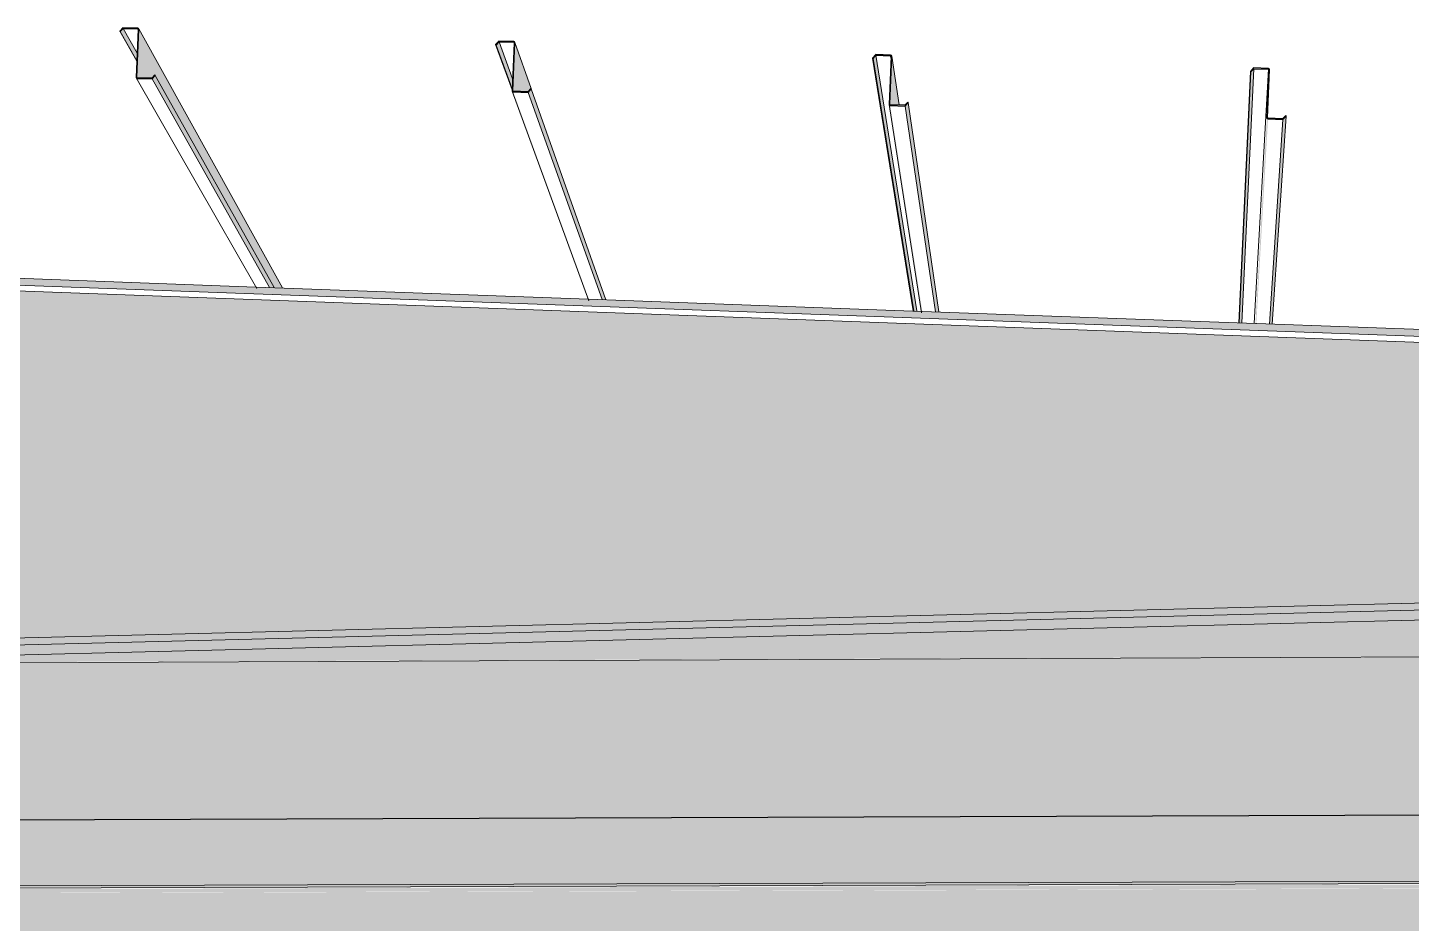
# Model space of a CAD drawing. Header units: inches. Extents: x 27328 to 121296, y -4075 to 4147.
# Drawn here: x 49626.6159 to 49626.7483, y 60.0918 to 60.1776 of the extents above; entities that cross this region are included whole.
import ezdxf

# ---------------------------------------------------------------- set-up
doc = ezdxf.new("R2010")
doc.units = ezdxf.units.IN
doc.header["$MEASUREMENT"] = 0
for name, color, linetype, lineweight in [('A-FLOR', 192, 'Continuous', 9), ('M-HVAC-DUCT', 70, 'Continuous', 9), ('S-BEAM', 12, 'Continuous', 9)]:
    doc.layers.add(name, color=color, linetype=linetype, lineweight=lineweight)

# ---------------------------------------------------------------- blocks, each defined once
blk = doc.blocks.new('FP_280-mezzanine - perspective - structure only')
at = {"layer": 'S-BEAM'}
blk.add_line((23019.7568, 60.1775), (23019.75686, 60.17757), dxfattribs=at)
blk = doc.blocks.new('FP_281-mezzanine - perspective - structure only')
at = {"layer": 'S-BEAM'}
for p, q in [((23019.79384, 60.17383), (23019.7939, 60.1739)), ((23019.79496, 60.17139), (23019.79502, 60.17145))]:
    blk.add_line(p, q, dxfattribs=at)
blk = doc.blocks.new('FP_282-mezzanine - perspective - structure only')
at = {"layer": 'S-BEAM'}
for p, q in [((23019.86611, 60.17228), (23019.86618, 60.17235)), ((23019.86624, 60.16883), (23019.8663, 60.16889))]:
    blk.add_line(p, q, dxfattribs=at)

msp = doc.modelspace()

# ---------------------------------------------------------------- hatches: boundary and pattern name
at = {"layer": 'A-FLOR', "lineweight": 5}
msp.add_hatch(color=256, dxfattribs=at).paths.add_polyline_path([(49626.25662, 60.09425), (49626.80537, 60.09604), (49626.80537, 60.10239), (49626.25662, 60.10049), (49626.25662, 60.09602)], flags=0)
at = {"layer": 'M-HVAC-DUCT', "lineweight": 5}
for points in [[(49626.25762, 60.1086), (49626.84948, 60.11083), (49626.84943, 60.11348), (49626.8493, 60.11554), (49626.8492, 60.11639), (49626.84909, 60.11704), (49626.84897, 60.11748), (49626.84884, 60.1177), (49626.26, 60.11535), (49626.25952, 60.11514), (49626.25907, 60.1147), (49626.25865, 60.11406), (49626.25826, 60.11311), (49626.25801, 60.11224), (49626.2578, 60.11111), (49626.25765, 60.10948)], [(49626.2605, 60.10053), (49626.8487, 60.10257), (49626.84885, 60.10285), (49626.84897, 60.10325), (49626.84909, 60.10391), (49626.84922, 60.10499), (49626.84938, 60.10693), (49626.84947, 60.1095), (49626.84948, 60.11083), (49626.25762, 60.1086), (49626.2577, 60.10695), (49626.2578, 60.10602), (49626.25801, 60.10479), (49626.2583, 60.10366), (49626.25865, 60.10267), (49626.25907, 60.10183), (49626.25952, 60.10119), (49626.26, 60.10075)]]:
    msp.add_hatch(color=256, dxfattribs=at).paths.add_polyline_path(points, flags=0)
at = {"layer": 'S-BEAM', "lineweight": 5}
for points in [[(49626.62631, 60.1744), (49626.62632, 60.1752), (49626.62501, 60.17751), (49626.62473, 60.1772), (49626.62625, 60.17451)], [(49626.64023, 60.15268), (49626.62651, 60.17741), (49626.62635, 60.17278), (49626.62636, 60.17279), (49626.62778, 60.17278), (49626.62803, 60.17306), (49626.62808, 60.17302), (49626.63945, 60.1527)], [(49626.62644, 60.17739), (49626.62643, 60.17745), (49626.62643, 60.17741)], [(49626.66224, 60.17172), (49626.66228, 60.17267), (49626.66099, 60.17623), (49626.66071, 60.17592), (49626.66224, 60.17173)], [(49626.66374, 60.17147), (49626.66403, 60.17178), (49626.66249, 60.17613), (49626.66232, 60.17149), (49626.66235, 60.17149), (49626.66318, 60.17148)], [(49626.66243, 60.17607), (49626.66242, 60.17616), (49626.66239, 60.17618), (49626.6624, 60.17613)], [(49626.70096, 60.15046), (49626.69704, 60.17491), (49626.69678, 60.17463), (49626.70067, 60.15047)], [(49626.69927, 60.1702), (49626.69857, 60.17484), (49626.69839, 60.17019), (49626.69842, 60.1702), (49626.69926, 60.1702)], [(49626.69849, 60.17465), (49626.69849, 60.17488), (49626.69846, 60.17488), (49626.69849, 60.17467)], [(49626.63945, 60.15269), (49626.62808, 60.173), (49626.62778, 60.17267), (49626.63901, 60.1527)], [(49626.73206, 60.14932), (49626.73319, 60.17362), (49626.73294, 60.17334), (49626.73182, 60.14933)], [(49626.7333, 60.14928), (49626.73465, 60.17358), (49626.73462, 60.1736), (49626.73329, 60.14928), (49626.7333, 60.14928)], [(49626.63776, 60.15275), (49626.62636, 60.17272), (49626.62628, 60.17275), (49626.63774, 60.15275)], [(49626.62634, 60.17278), (49626.62635, 60.17279), (49626.62634, 60.17278)], [(49626.67122, 60.15152), (49626.66407, 60.17171), (49626.66377, 60.17138), (49626.67085, 60.15154)], [(49626.66959, 60.15158), (49626.66235, 60.17143), (49626.66227, 60.17146), (49626.66398, 60.16678), (49626.66954, 60.15158), (49626.66957, 60.15158)], [(49626.66232, 60.17149), (49626.66232, 60.17149), (49626.66232, 60.17149)], [(49626.70306, 60.15036), (49626.70015, 60.17042), (49626.69984, 60.17008), (49626.70275, 60.15037)], [(49626.70149, 60.15042), (49626.69842, 60.17013), (49626.69834, 60.17017), (49626.69831, 60.17025), (49626.70143, 60.15042), (49626.70147, 60.15042)], [(49626.73497, 60.1492), (49626.73632, 60.16912), (49626.73601, 60.16879), (49626.73472, 60.1492)], [(49626.73346, 60.14925), (49626.73458, 60.16884), (49626.7345, 60.16887), (49626.73447, 60.16895), (49626.73338, 60.14925), (49626.73344, 60.14925)], [(49626.55416, 60.11761), (49626.85688, 60.12519), (49626.85841, 60.12664), (49626.85815, 60.13031), (49626.85886, 60.13098), (49626.85937, 60.13139), (49626.85937, 60.13131), (49626.87368, 60.1429), (49626.23807, 60.16615), (49626.25776, 60.14762), (49626.55413, 60.11761)], [(49626.55413, 60.11694), (49626.85616, 60.12451), (49626.85687, 60.12519), (49626.55416, 60.11761), (49626.25596, 60.1478), (49626.25686, 60.14704), (49626.25702, 60.14703), (49626.25702, 60.14708), (49626.25729, 60.147), (49626.55348, 60.11701)], [(49626.55473, 60.11654), (49626.58028, 60.11664), (49626.85518, 60.12351), (49626.85533, 60.12368), (49626.85615, 60.1245), (49626.55413, 60.11694)], [(49626.25539, 60.09405), (49626.85076, 60.09598), (49626.85074, 60.09619), (49626.25539, 60.09424)], [(49626.25603, 60.09356), (49626.85076, 60.09551), (49626.85074, 60.09588), (49626.25592, 60.09393), (49626.25599, 60.09382), (49626.25602, 60.09365)], [(49626.25603, 60.08828), (49626.85074, 60.0901), (49626.85074, 60.09548), (49626.25603, 60.09356), (49626.25603, 60.08858)]]:
    msp.add_hatch(color=256, dxfattribs=at).paths.add_polyline_path(points, flags=0)
h = msp.add_hatch(color=256, dxfattribs=at)
h.paths.add_polyline_path([(49626.88039, 60.14321), (49626.88039, 60.14388), (49626.23493, 60.16747), (49626.23493, 60.16681), (49626.87818, 60.14329)], flags=0)
h.paths.add_polyline_path([(49626.23399, 60.16685), (49626.23399, 60.1675), (49626.23209, 60.16757), (49626.23292, 60.16688)], flags=0)
h = msp.add_hatch(color=256, dxfattribs=at)
h.paths.add_polyline_path([(49626.45612, 60.11621), (49626.55046, 60.11659), (49626.2983, 60.14213), (49626.31008, 60.13106), (49626.45352, 60.11648)], flags=0)
h.paths.add_polyline_path([(49626.58022, 60.11671), (49626.84956, 60.11775), (49626.85123, 60.11767), (49626.85307, 60.11915), (49626.85333, 60.11997), (49626.85359, 60.12072), (49626.85425, 60.12207), (49626.85508, 60.12331), (49626.85527, 60.12358), (49626.59247, 60.11701)], flags=0)

# ---------------------------------------------------------------- linework, layer by layer
at = {"layer": 'A-FLOR', "lineweight": 13}
msp.add_line((49626.25662, 60.10049), (49626.80537, 60.10239), dxfattribs=at)
at = {"layer": 'M-HVAC-DUCT'}
for p, q in [((49626.26023, 60.11537), (49626.84877, 60.11772)), ((49626.84863, 60.10254), (49626.26075, 60.1005))]:
    msp.add_line(p, q, dxfattribs=at)
at = {"layer": 'S-BEAM', "lineweight": 30}
for p, q in [((49626.62498, 60.17758), (49626.62468, 60.17725)), ((49626.62468, 60.17725), (49626.62473, 60.1772)), ((49626.62473, 60.1772), (49626.62501, 60.17751)), ((49626.6264, 60.17753), (49626.62498, 60.17758)), ((49626.62501, 60.17751), (49626.6264, 60.17746)), ((49626.62644, 60.17742), (49626.62625, 60.17284)), ((49626.62632, 60.17283), (49626.62651, 60.17741)), ((49626.66097, 60.1763), (49626.66066, 60.17596)), ((49626.66066, 60.17596), (49626.66071, 60.17592)), ((49626.66071, 60.17592), (49626.66099, 60.17623)), ((49626.66239, 60.17624), (49626.66097, 60.1763)), ((49626.66099, 60.17623), (49626.66239, 60.17618)), ((49626.66243, 60.17613), (49626.66224, 60.17154)), ((49626.6623, 60.17154), (49626.66249, 60.17613)), ((49626.69704, 60.17501), (49626.69673, 60.17467)), ((49626.69673, 60.17467), (49626.69678, 60.17463)), ((49626.69678, 60.17463), (49626.69706, 60.17494)), ((49626.69846, 60.17496), (49626.69704, 60.17501)), ((49626.69706, 60.17494), (49626.69846, 60.17489)), ((49626.6985, 60.17484), (49626.69831, 60.17025)), ((49626.69838, 60.17025), (49626.69857, 60.17484)), ((49626.69846, 60.17489), (49626.69849, 60.17488)), ((49626.6985, 60.17485), (49626.6985, 60.17484)), ((49626.62803, 60.17305), (49626.62775, 60.17273)), ((49626.62778, 60.17267), (49626.62808, 60.173)), ((49626.62808, 60.173), (49626.62803, 60.17305)), ((49626.73319, 60.17372), (49626.73289, 60.17338)), ((49626.73289, 60.17338), (49626.73294, 60.17334)), ((49626.73294, 60.17334), (49626.73322, 60.17365)), ((49626.73462, 60.17367), (49626.73319, 60.17372)), ((49626.73322, 60.17365), (49626.73462, 60.1736)), ((49626.73466, 60.17355), (49626.73447, 60.16895)), ((49626.73454, 60.16895), (49626.73473, 60.17355)), ((49626.62775, 60.17273), (49626.62636, 60.17278)), ((49626.62636, 60.17272), (49626.62778, 60.17267)), ((49626.66402, 60.17176), (49626.66374, 60.17144)), ((49626.66377, 60.17138), (49626.66407, 60.17171)), ((49626.66407, 60.17171), (49626.66402, 60.17176)), ((49626.66374, 60.17144), (49626.66235, 60.17149)), ((49626.66235, 60.17143), (49626.66377, 60.17138)), ((49626.7001, 60.17046), (49626.69982, 60.17015)), ((49626.69984, 60.17008), (49626.70015, 60.17042)), ((49626.70015, 60.17042), (49626.7001, 60.17046)), ((49626.69982, 60.17015), (49626.69842, 60.1702)), ((49626.69842, 60.17013), (49626.69984, 60.17008)), ((49626.73627, 60.16917), (49626.73598, 60.16885)), ((49626.73601, 60.16879), (49626.73632, 60.16912)), ((49626.73632, 60.16912), (49626.73627, 60.16917)), ((49626.73598, 60.16885), (49626.73458, 60.1689)), ((49626.73458, 60.16884), (49626.73601, 60.16879))]:
    msp.add_line(p, q, dxfattribs=at)
at = {"layer": 'S-BEAM'}
for p, q in [((49626.62468, 60.17725), (49626.62631, 60.17436)), ((49626.62473, 60.1772), (49626.62631, 60.1744)), ((49626.62501, 60.17751), (49626.62635, 60.17514)), ((49626.6264, 60.17746), (49626.62644, 60.17739)), ((49626.6265, 60.17747), (49626.64025, 60.15268)), ((49626.66066, 60.17596), (49626.66224, 60.17164)), ((49626.66071, 60.17592), (49626.66224, 60.17171)), ((49626.66099, 60.17623), (49626.66228, 60.17267)), ((49626.66239, 60.17618), (49626.66243, 60.17607)), ((49626.66249, 60.17617), (49626.66405, 60.17175)), ((49626.69673, 60.17467), (49626.70063, 60.15047)), ((49626.69678, 60.17463), (49626.70067, 60.15047)), ((49626.69706, 60.17494), (49626.70096, 60.15046)), ((49626.69846, 60.17489), (49626.69849, 60.17465)), ((49626.69857, 60.17486), (49626.69927, 60.1702)), ((49626.62808, 60.173), (49626.63945, 60.15269)), ((49626.73289, 60.17338), (49626.73178, 60.14933)), ((49626.73294, 60.17334), (49626.73182, 60.14933)), ((49626.73322, 60.17365), (49626.73206, 60.14932)), ((49626.73462, 60.1736), (49626.73326, 60.14928)), ((49626.63779, 60.1526), (49626.62627, 60.17277)), ((49626.62778, 60.17267), (49626.63901, 60.1527)), ((49626.66407, 60.17171), (49626.67122, 60.15152)), ((49626.66958, 60.15143), (49626.66224, 60.1715)), ((49626.66377, 60.17138), (49626.67085, 60.15154)), ((49626.70015, 60.17042), (49626.70306, 60.15036)), ((49626.70143, 60.15027), (49626.69831, 60.17023)), ((49626.69984, 60.17008), (49626.70275, 60.15037)), ((49626.73632, 60.16912), (49626.73497, 60.1492)), ((49626.73601, 60.16879), (49626.73472, 60.1492)), ((49626.23493, 60.16681), (49626.88039, 60.14321)), ((49626.87368, 60.1429), (49626.23809, 60.16615)), ((49626.63772, 60.15275), (49626.60599, 60.15391)), ((49626.66955, 60.15158), (49626.63776, 60.15275)), ((49626.70145, 60.15042), (49626.66959, 60.15158)), ((49626.7334, 60.14925), (49626.70149, 60.15042)), ((49626.73345, 60.14925), (49626.7334, 60.14925)), ((49626.76549, 60.14808), (49626.73346, 60.14925)), ((49626.55413, 60.11694), (49626.85615, 60.1245)), ((49626.85687, 60.12519), (49626.55416, 60.11761)), ((49626.85519, 60.12351), (49626.58028, 60.11664)), ((49626.25539, 60.09424), (49626.85077, 60.09619)), ((49626.25539, 60.09405), (49626.85076, 60.09598))]:
    msp.add_line(p, q, dxfattribs=at)
at = {"layer": 'S-BEAM', "lineweight": 30}
for points in [[(49626.62651, 60.17741, 0), (49626.62648, 60.17749, 0), (49626.6264, 60.17753, 0)], [(49626.6264, 60.17746, 0), (49626.62643, 60.17745, 0), (49626.62644, 60.17742, 0)], [(49626.66249, 60.17613, 0), (49626.66246, 60.17621, 0), (49626.66239, 60.17624, 0)], [(49626.66239, 60.17618, 0), (49626.66242, 60.17616, 0), (49626.66243, 60.17613, 0)], [(49626.69857, 60.17484, 0), (49626.69854, 60.17492, 0), (49626.69846, 60.17496, 0)], [(49626.73473, 60.17355, 0), (49626.7347, 60.17363, 0), (49626.73462, 60.17367, 0)], [(49626.73462, 60.1736, 0), (49626.73465, 60.17358, 0), (49626.73466, 60.17355, 0)], [(49626.62625, 60.17284, 0), (49626.62628, 60.17275, 0), (49626.62636, 60.17272, 0)], [(49626.62636, 60.17278, 0), (49626.62633, 60.1728, 0), (49626.62633, 60.17281, 0)], [(49626.66224, 60.17154, 0), (49626.66227, 60.17146, 0), (49626.66235, 60.17143, 0)], [(49626.66235, 60.17149, 0), (49626.66232, 60.17151, 0), (49626.6623, 60.17154, 0)], [(49626.69831, 60.17025, 0), (49626.69834, 60.17017, 0), (49626.69842, 60.17013, 0)], [(49626.69842, 60.1702, 0), (49626.69839, 60.17022, 0), (49626.69838, 60.17025, 0)], [(49626.73447, 60.16895, 0), (49626.7345, 60.16887, 0), (49626.73458, 60.16884, 0)], [(49626.73458, 60.1689, 0), (49626.73455, 60.16892, 0), (49626.73454, 60.16895, 0)]]:
    msp.add_polyline3d(points, dxfattribs=at)

# ---------------------------------------------------------------- block references
at = {"layer": 'S-BEAM'}
for name in ['FP_280-mezzanine - perspective - structure only', 'FP_281-mezzanine - perspective - structure only', 'FP_282-mezzanine - perspective - structure only']:
    msp.add_blockref(name, (26606.8685, 0), dxfattribs=at)

doc.saveas('drawing.dxf')
